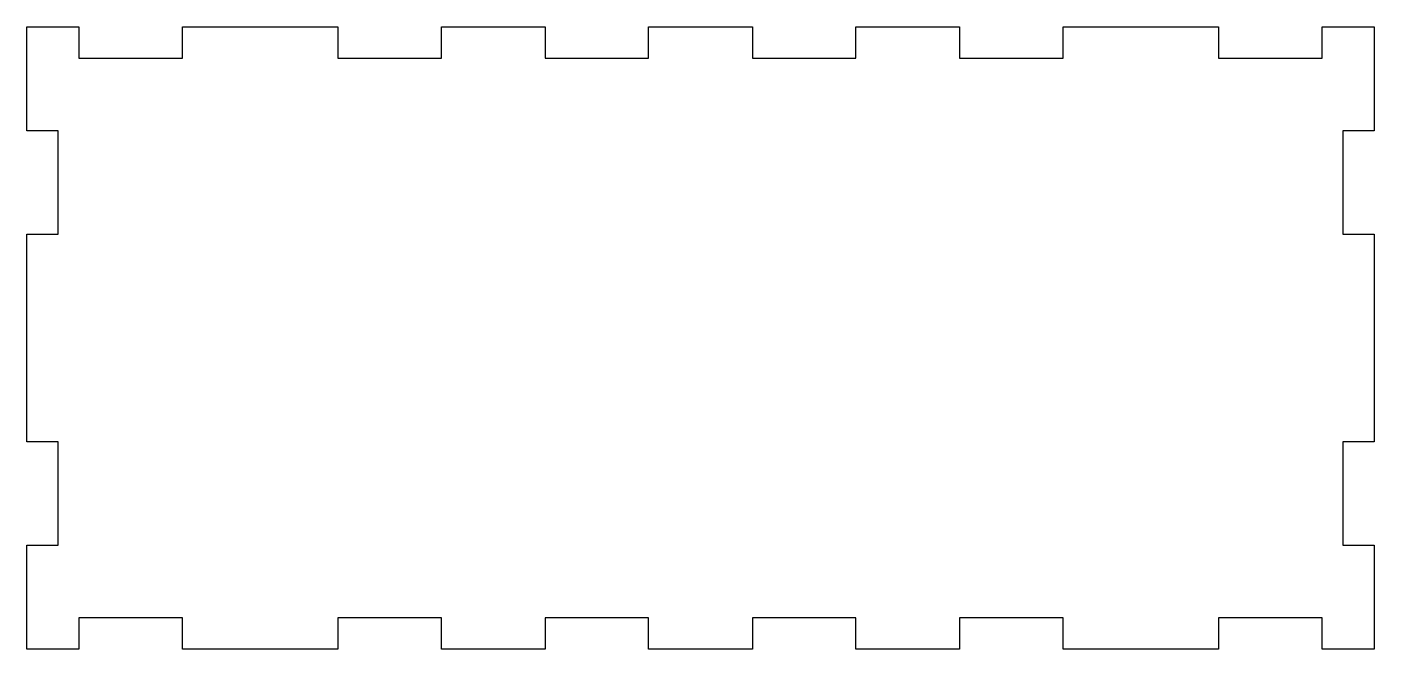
# Model space of a CAD drawing. Extents: x -65 to 65, y -30 to 30.
import ezdxf

# ---------------------------------------------------------------- set-up
doc = ezdxf.new("R2010")
doc.units = 0

msp = doc.modelspace()

# ---------------------------------------------------------------- linework, layer by layer
at = {"layer": '1', "color": 1}
for p, q in [((-65.005, 30), (-65.004, 30.004)), ((-65.005, 19.981), (-65.005, 30)), ((-65.004, 30.004), (-65, 30.005)), ((-65, 30.005), (-60, 30.005)), ((-60, 30.005), (-59.996, 30.004)), ((-59.996, 30.004), (-59.995, 30)), ((-59.995, 30), (-59.995, 27.005)), ((-50.005, 30), (-50.004, 30.004)), ((-50.005, 27.005), (-50.005, 30)), ((-50.004, 30.004), (-50, 30.005)), ((-50, 30.005), (-35, 30.005)), ((-35, 30.005), (-34.996, 30.004)), ((-34.996, 30.004), (-34.995, 30)), ((-34.995, 30), (-34.995, 27.005)), ((-25.005, 30), (-25.004, 30.004)), ((-25.005, 27.005), (-25.005, 30)), ((-25.004, 30.004), (-25, 30.005)), ((-25, 30.005), (-15, 30.005)), ((-15, 30.005), (-14.996, 30.004)), ((-14.996, 30.004), (-14.995, 30)), ((-14.995, 30), (-14.995, 27.005)), ((-5.005, 30), (-5.004, 30.004)), ((-5.005, 27.005), (-5.005, 30)), ((-5.004, 30.004), (-5, 30.005)), ((-5, 30.005), (5, 30.005)), ((5, 30.005), (5.004, 30.004)), ((5.004, 30.004), (5.005, 30)), ((5.005, 30), (5.005, 27.005)), ((14.995, 30), (14.996, 30.004)), ((14.995, 27.005), (14.995, 30)), ((14.996, 30.004), (15, 30.005)), ((15, 30.005), (25, 30.005)), ((25, 30.005), (25.004, 30.004)), ((25.004, 30.004), (25.005, 30)), ((25.005, 30), (25.005, 27.005)), ((34.995, 30), (34.996, 30.004)), ((34.995, 27.005), (34.995, 30)), ((34.996, 30.004), (35, 30.005)), ((35, 30.005), (50, 30.005)), ((50, 30.005), (50.004, 30.004)), ((50.004, 30.004), (50.005, 30)), ((50.005, 30), (50.005, 27.005)), ((59.995, 30), (59.996, 30.004)), ((59.995, 27.005), (59.995, 30)), ((59.996, 30.004), (60, 30.005)), ((60, 30.005), (65, 30.005)), ((65, 30.005), (65.004, 30.004)), ((65.004, 30.004), (65.005, 30)), ((65.005, 30), (65.005, 19.981)), ((-59.995, 27.005), (-50.005, 27.005)), ((-34.995, 27.005), (-25.005, 27.005)), ((-14.995, 27.005), (-5.005, 27.005)), ((5.005, 27.005), (14.995, 27.005)), ((25.005, 27.005), (34.995, 27.005)), ((50.005, 27.005), (59.995, 27.005)), ((-65.004, 19.977), (-65.005, 19.981)), ((-65, 19.976), (-65.004, 19.977)), ((-62.005, 19.976), (-65, 19.976)), ((-62.005, 10.005), (-62.005, 19.976)), ((65, 19.976), (62.005, 19.976)), ((62.005, 19.976), (62.005, 10.005)), ((65.004, 19.977), (65, 19.976)), ((65.005, 19.981), (65.004, 19.977)), ((-65.005, 10), (-65.004, 10.004)), ((-65.005, -10), (-65.005, 10)), ((-65.004, 10.004), (-65, 10.005)), ((-65, 10.005), (-62.005, 10.005)), ((62.005, 10.005), (65, 10.005)), ((65, 10.005), (65.004, 10.004)), ((65.004, 10.004), (65.005, 10)), ((65.005, 10), (65.005, -10)), ((-65.004, -10.004), (-65.005, -10)), ((-65, -10.005), (-65.004, -10.004)), ((-62.005, -10.005), (-65, -10.005)), ((-62.005, -19.976), (-62.005, -10.005)), ((65, -10.005), (62.005, -10.005)), ((62.005, -10.005), (62.005, -19.976)), ((65.004, -10.004), (65, -10.005)), ((65.005, -10), (65.004, -10.004)), ((-65.005, -19.981), (-65.004, -19.977)), ((-65.005, -30), (-65.005, -19.981)), ((-65.004, -19.977), (-65, -19.976)), ((-65, -19.976), (-62.005, -19.976)), ((62.005, -19.976), (65, -19.976)), ((65, -19.976), (65.004, -19.977)), ((65.004, -19.977), (65.005, -19.981)), ((65.005, -19.981), (65.005, -30)), ((-50.005, -27.005), (-59.995, -27.005)), ((-59.995, -27.005), (-59.995, -30)), ((-50.005, -30), (-50.005, -27.005)), ((-25.005, -27.005), (-34.995, -27.005)), ((-34.995, -27.005), (-34.995, -30)), ((-25.005, -30), (-25.005, -27.005)), ((-5.005, -27.005), (-14.995, -27.005)), ((-14.995, -27.005), (-14.995, -30)), ((-5.005, -30), (-5.005, -27.005)), ((14.995, -27.005), (5.005, -27.005)), ((5.005, -27.005), (5.005, -30)), ((14.995, -30), (14.995, -27.005)), ((34.995, -27.005), (25.005, -27.005)), ((25.005, -27.005), (25.005, -30)), ((34.995, -30), (34.995, -27.005)), ((59.995, -27.005), (50.005, -27.005)), ((50.005, -27.005), (50.005, -30)), ((59.995, -30), (59.995, -27.005)), ((-65.004, -30.004), (-65.005, -30)), ((-65, -30.005), (-65.004, -30.004)), ((-60, -30.005), (-65, -30.005)), ((-59.996, -30.004), (-60, -30.005)), ((-59.995, -30), (-59.996, -30.004)), ((-50.004, -30.004), (-50.005, -30)), ((-50, -30.005), (-50.004, -30.004)), ((-35, -30.005), (-50, -30.005)), ((-34.996, -30.004), (-35, -30.005)), ((-34.995, -30), (-34.996, -30.004)), ((-25.004, -30.004), (-25.005, -30)), ((-25, -30.005), (-25.004, -30.004)), ((-15, -30.005), (-25, -30.005)), ((-14.996, -30.004), (-15, -30.005)), ((-14.995, -30), (-14.996, -30.004)), ((-5.004, -30.004), (-5.005, -30)), ((-5, -30.005), (-5.004, -30.004)), ((5, -30.005), (-5, -30.005)), ((5.004, -30.004), (5, -30.005)), ((5.005, -30), (5.004, -30.004)), ((14.996, -30.004), (14.995, -30)), ((15, -30.005), (14.996, -30.004)), ((25, -30.005), (15, -30.005)), ((25.004, -30.004), (25, -30.005)), ((25.005, -30), (25.004, -30.004)), ((34.996, -30.004), (34.995, -30)), ((35, -30.005), (34.996, -30.004)), ((50, -30.005), (35, -30.005)), ((50.004, -30.004), (50, -30.005)), ((50.005, -30), (50.004, -30.004)), ((59.996, -30.004), (59.995, -30)), ((60, -30.005), (59.996, -30.004)), ((65, -30.005), (60, -30.005)), ((65.004, -30.004), (65, -30.005)), ((65.005, -30), (65.004, -30.004))]:
    msp.add_line(p, q, dxfattribs=at)

doc.saveas('drawing.dxf')
